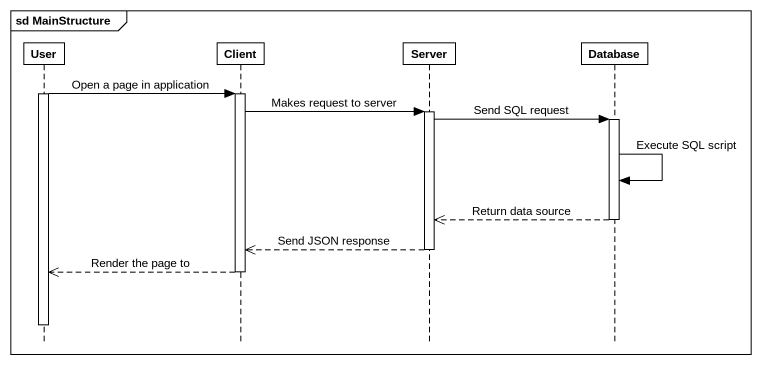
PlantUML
@startuml
mainframe sd MainStructure
hide footbox
participant User
participant Client
participant Server
participant "Database" as Database_

activate User
User -> Client : Open a page in application
activate Client
Client -> Server : Makes request to server
activate Server
Server -> Database_ : Send SQL request
activate Database_
Database_ -> Database_ : Execute SQL script
Database_ -->> Server : Return data source
deactivate Database_
Server -->> Client : Send JSON response
deactivate Server
Client -->> User : Render the page to
deactivate Client
deactivate User
@enduml
